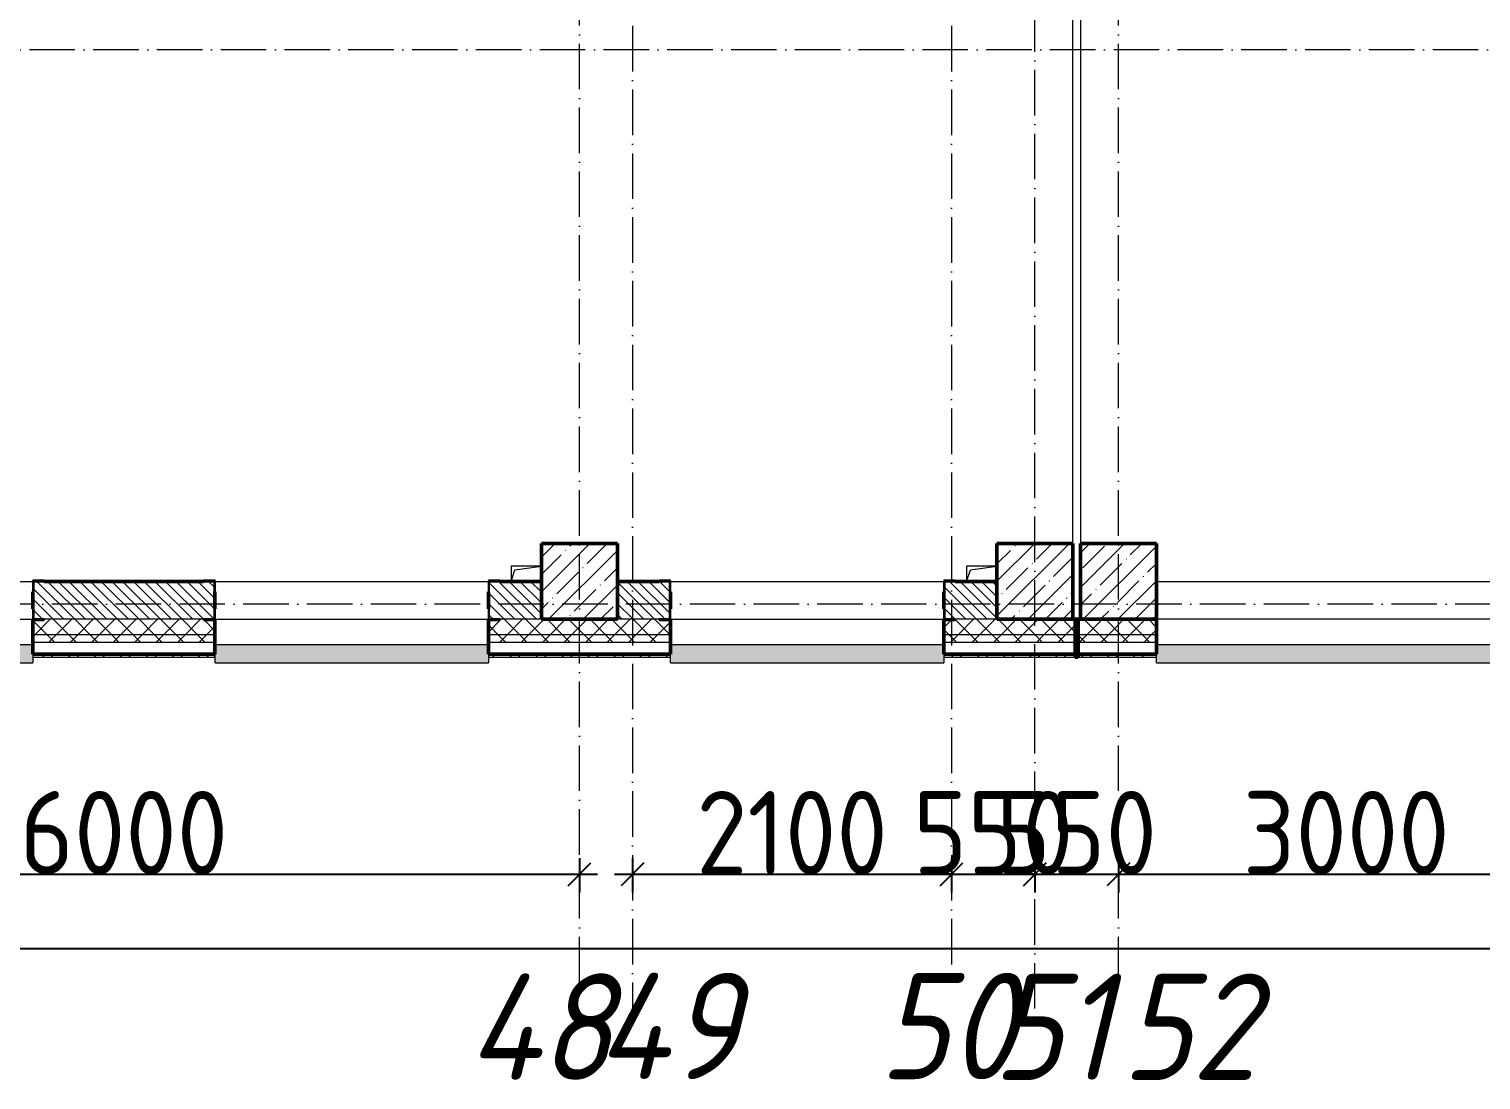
# Model space of a CAD drawing. Header units: millimetres. Extents: x -12989 to 629078, y -109036 to 555275.
# Drawn here: x 581543 to 591105, y 85832 to 92753 of the extents above; entities that cross this region are included whole.
import ezdxf

# ---------------------------------------------------------------- set-up
doc = ezdxf.new("R2010")
doc.units = ezdxf.units.MM
doc.linetypes.add('50_200_ШТРИХ_1Т_ш5_п1_п1_', pattern=[700, 500, -100, 0, -100])
for name, color, linetype, lineweight in [('A-____-____-DIMS', 7, 'Continuous', 9), ('A-FLOR-____-OTLN', 7, 'Continuous', 9), ('A-GENM-____-MCUT', 7, 'Continuous', 25), ('A-GENM-____-OTLN', 7, 'Continuous', 9), ('A-GENM-____-OTLN-1', 7, 'Continuous', 25), ('A-GLAZ-____-OTLN', 7, 'Continuous', 9), ('A-WALL-____-MCUT-2', 7, 'Continuous', 50), ('A-WALL-____-MCUT-3', 7, 'Continuous', 9), ('A-WALL-____-OTLN', 7, 'Continuous', 9), ('A-WALL-____-PATT-1', 7, 'Continuous', 9), ('A-WALL-FNSH-MCUT-1', 7, 'Continuous', 9), ('S-COLS-____-MCUT', 7, 'Continuous', 50), ('S-COLS-____-OTLN', 7, 'Continuous', 9), ('S-GRID-____-IDEN', 7, 'Continuous', 9), ('S-GRID-____-OTLN-1', 7, '50_200_ШТРИХ_1Т_ш5_п1_п1_', 9)]:
    doc.layers.add(name, color=color, linetype=linetype, lineweight=lineweight)
doc.layers.add('A-GLAZ-____-OTLN-1', color=7, linetype='Continuous', lineweight=9, true_color=0xc0c0c0)
doc.styles.add('ISOCPEUR_I', font='isocpeui.ttf', dxfattribs={"width": 0.9, "height": 2.5})
doc.styles.add('ISOCPEUR_I_9', font='isocpeui.ttf', dxfattribs={"width": 0.9, "height": 250})
doc.styles.add('СПДС', font='isocpeur.ttf', dxfattribs={"width": 0.9})
doc.dimstyles.new('ISO-2_5_0_9К_БОЛЬШОЙ_ОСИ', dxfattribs={"dimscale": 304.8, "dimtxt": 248.995294, "dimasz": 0.492126, "dimexe": 0.393701, "dimexo": 0, "dimgap": 0, "dimtad": 1, "dimdec": 0, "dimzin": 0, "dimdsep": 46, "dimtxsty": 'ISOCPEUR_I_9', "dimblk1": 'OBLIQUE', "dimblk2": 'OBLIQUE', "dimsah": 1, "dimcen": 0.09, "dimdle": 0.393701, "dimazin": 0, "dimtfac": 1, "dimtdec": 4, "dimtix": 1, "dimtmove": 0, "dimatfit": 3, "dimfxl": 1, "dimtvp": 1, "dimtolj": 1, "dimtzin": 0, "dimarcsym": 2})
pattern_1 = [(45, (516567.8, 90784.41), (-70.71068, 70.71068), []), (135, (516567.8, 90784.41), (-70.71068, -70.71068), [])]
pattern_2 = [(135, (516567.8, 90784.41), (-35.35534, -35.35534), [])]
pattern_3 = [(45, (516567.8, 90784.41), (-85.53659, 85.53659), []), (45, (516624.82, 90784.41), (-85.53659, 85.53659), [])]

# ---------------------------------------------------------------- blocks, each defined once
blk = doc.blocks.new('BSC_Колонна _Прямоугольная - 500х500-V53-АР1_План отверстий 2 этажа в осях 1-64_А-ГГ')
at = {"layer": 'S-COLS-____-OTLN'}
h = blk.add_hatch(dxfattribs=at)
h.set_pattern_fill('FP_82', color=256, style=0, pattern_type=2)
h.set_pattern_definition([(45, (-71600, 1668.96), (-114.04925, 114.04925), []), (45, (-71485.95, 1668.96), (-114.04925, 114.04925), [201.613, -40.323, 3.353, -36.97])])
h.paths.add_polyline_path([(-250, -250), (250, -250), (250, 250), (-250, 250)], flags=0)
at = {"layer": 'S-COLS-____-MCUT'}
for p, q in [((250, 250), (-250, 250)), ((-250, 250), (-250, -250)), ((250, -250), (250, 250)), ((-250, -250), (250, -250))]:
    blk.add_line(p, q, dxfattribs=at)
blk = doc.blocks.new('BSC_Колонна _Прямоугольная - 500х500-V55-АР1_План отверстий 2 этажа в осях 1-64_А-ГГ')
at = {"layer": 'S-COLS-____-OTLN'}
h = blk.add_hatch(dxfattribs=at)
h.set_pattern_fill('FP_84', color=256, style=0, pattern_type=2)
h.set_pattern_definition([(45, (-68600, 1668.96), (-114.04925, 114.04925), []), (45, (-68485.95, 1668.96), (-114.04925, 114.04925), [201.613, -40.323, 3.353, -36.97])])
h.paths.add_polyline_path([(-250, -250), (250, -250), (250, 250), (-250, 250)], flags=0)
at = {"layer": 'S-COLS-____-MCUT'}
for p, q in [((250, 250), (-250, 250)), ((-250, 250), (-250, -250)), ((250, -250), (250, 250)), ((-250, -250), (250, -250))]:
    blk.add_line(p, q, dxfattribs=at)
blk = doc.blocks.new('BSC_Колонна _Прямоугольная - 500х500-V112-АР1_План отверстий 2 этажа в осях 1-64_А-ГГ')
at = {"layer": 'S-COLS-____-OTLN'}
h = blk.add_hatch(dxfattribs=at)
h.set_pattern_fill('FP_141', color=256, style=0, pattern_type=2)
h.set_pattern_definition([(45, (-72150, 1668.96), (-114.04925, 114.04925), []), (45, (-72035.95, 1668.96), (-114.04925, 114.04925), [201.613, -40.323, 3.353, -36.97])])
h.paths.add_polyline_path([(-250, -250), (250, -250), (250, 250), (-250, 250)], flags=0)
at = {"layer": 'S-COLS-____-MCUT'}
for p, q in [((250, 250), (-250, 250)), ((-250, 250), (-250, -250)), ((250, -250), (250, 250)), ((-250, -250), (250, -250))]:
    blk.add_line(p, q, dxfattribs=at)
blk = doc.blocks.new('Фахверк_СКБ_Уголок - 250_2700-27497298-АР1_План отверстий 2 этажа в осях 1-64_А-ГГ')
at = {"layer": 'A-GENM-____-MCUT'}
for p, q in [((200, 181), (125, 181)), ((125, 181), (125, 106)), ((125, 106), (131, 106)), ((131, 106), (131, 175)), ((131, 175), (200, 175)), ((200, 175), (200, 181)), ((131, -6), (125, -6)), ((125, -6), (125, -81)), ((125, -81), (200, -81)), ((131, -75), (131, -6)), ((200, -75), (131, -75)), ((200, -81), (200, -75))]:
    blk.add_line(p, q, dxfattribs=at)
blk = doc.blocks.new('AR_Отверстие прямоугольное _в плите_ - AR_Отверстие прямоугольное _в плите_-V161-АР1_План отверстий 2 этажа в осях 1-64_А-ГГ')
at = {"layer": 'A-GENM-____-OTLN'}
for p, q in [((100, 50), (-100, 50)), ((-100, 50), (-100, -50)), ((-100, -50), (-75, 25)), ((-75, 25), (100, 50))]:
    blk.add_line(p, q, dxfattribs=at)
blk = doc.blocks.new('Отлив_СКБ - Отлив витража_120_НВФ-31885687-АР1_План отверстий 2 этажа в осях 1-64_А-ГГ')
at = {"layer": 'A-GLAZ-____-OTLN-1'}
for points in [[(0, -2), (1800, -2), (1800, 0), (0, 0)], [(1484.9, -120), (1800, -120), (1800, -2), (0, -2), (0, -120)]]:
    blk.add_hatch(color=256, dxfattribs=at).paths.add_polyline_path(points, flags=0)
at = {"layer": 'A-GLAZ-____-OTLN'}
for p, q in [((0, 0), (1800, 0)), ((1800, -2), (0, -2)), ((0, -120), (0, -83)), ((1800, -63), (1800, -120)), ((0, -120), (1800, -120))]:
    blk.add_line(p, q, dxfattribs=at)
blk = doc.blocks.new('Отлив_СКБ - Отлив витража_120_НВФ-31885342-АР1_План отверстий 2 этажа в осях 1-64_А-ГГ')
at = {"layer": 'A-GLAZ-____-OTLN-1'}
for points in [[(0, 0), (0, -2), (7800, -2), (7800, 0), (2808.9, 0)], [(0, -2), (0, -120), (7800, -120), (7800, -2), (2808.9, -2)]]:
    blk.add_hatch(color=256, dxfattribs=at).paths.add_polyline_path(points, flags=0)
at = {"layer": 'A-GLAZ-____-OTLN'}
for p, q in [((0, 0), (7800, 0)), ((7800, -2), (0, -2)), ((0, -120), (0, -83)), ((7800, -83), (7800, -120)), ((0, -120), (7800, -120))]:
    blk.add_line(p, q, dxfattribs=at)
blk = doc.blocks.new('Отлив_СКБ - Отлив витража_120_НВФ-V195-АР1_План отверстий 2 этажа в осях 1-64_А-ГГ')
at = {"layer": 'A-GLAZ-____-OTLN-1'}
for points in [[(0, -2), (1800, -2), (1800, 0), (0, 0)], [(0, -120), (1800, -120), (1800, -2), (0, -2)]]:
    blk.add_hatch(color=256, dxfattribs=at).paths.add_polyline_path(points, flags=0)
at = {"layer": 'A-GLAZ-____-OTLN'}
for p, q in [((0, 0), (1800, 0)), ((0, 0), (0, -2)), ((1800, -2), (0, -2)), ((0, -120), (0, -2)), ((1800, -83), (1800, -120)), ((0, -120), (1800, -120))]:
    blk.add_line(p, q, dxfattribs=at)
blk = doc.blocks.new('Отлив_СКБ - Отлив витража_120_НВФ-V194-АР1_План отверстий 2 этажа в осях 1-64_А-ГГ')
at = {"layer": 'A-GLAZ-____-OTLN-1'}
for points in [[(1800, -2), (1800, 0), (0, 0), (0, -2), (1544.5, -2)], [(1544.5, -120), (1800, -120), (1800, -2), (0, -2), (0, -120)]]:
    blk.add_hatch(color=256, dxfattribs=at).paths.add_polyline_path(points, flags=0)
at = {"layer": 'A-GLAZ-____-OTLN'}
for p, q in [((0, 0), (1800, 0)), ((1800, -2), (0, -2)), ((0, -120), (0, -83)), ((1800, -83), (1800, -120)), ((0, -120), (1800, -120))]:
    blk.add_line(p, q, dxfattribs=at)
blk = doc.blocks.new('Стены 8 - Стены 4-31196234-АР1_План отверстий 2 этажа в осях 1-64_А-ГГ')
at = {"layer": 'A-WALL-____-MCUT-2'}
for p, q in [((-1798.5, 41030.2), (-1798.5, 41010.2)), ((-1548.5, 41030.2), (-1798.5, 41030.2)), ((-1548.5, 41010.2), (-1548.5, 41030.2)), ((-1798.5, 41010.2), (-1548.5, 41010.2))]:
    blk.add_line(p, q, dxfattribs=at)
blk = doc.blocks.new('_Oblique')
at = {"color": 0, "linetype": 'ByBlock', "lineweight": -2}
blk.add_line((-0.5, -0.5), (0.5, 0.5), dxfattribs=at)
blk = doc.blocks.new('*D2924')
at = {"layer": 'A-____-____-DIMS', "color": 0, "lineweight": -2, "transparency": 16777216}
for p, q in [((346370.7, -90355.9), (346370.7, -90582)), ((352370.7, -90355.9), (352370.7, -90582)), ((346250.7, -90462), (352490.7, -90462))]:
    blk.add_line(p, q, dxfattribs=at)
at = {"layer": 'Defpoints', "color": 0, "transparency": 16777216}
for p in [(346370.7, -90355.9), (352370.7, -90355.9), (352370.7, -90462)]:
    blk.add_point(p, dxfattribs=at)
at = {"layer": 'A-____-____-DIMS', "color": 0, "lineweight": -2, "transparency": 16777216, "xscale": 150, "yscale": 150, "zscale": 150, "rotation": 180}
blk.add_blockref('_Oblique', (346370.7, -90462), dxfattribs=at)
at = {"layer": 'A-____-____-DIMS', "color": 0, "lineweight": -2, "transparency": 16777216, "xscale": 150, "yscale": 150, "zscale": 150}
blk.add_blockref('_Oblique', (352370.7, -90462), dxfattribs=at)
at = {"layer": 'A-____-____-DIMS', "color": 0, "transparency": 16777216, "insert": (349370.7, -90187.7), "char_height": 548.64, "attachment_point": 5, "style": 'СПДС'}
blk.add_mtext('\\A1;6000', dxfattribs=at)
blk = doc.blocks.new('*D2925')
at = {"layer": 'A-____-____-DIMS', "color": 0, "lineweight": -2, "transparency": 16777216}
for p, q in [((352720.7, -90355.9), (352720.7, -90582)), ((354820.7, -90355.9), (354820.7, -90582)), ((352600.7, -90462), (354940.7, -90462))]:
    blk.add_line(p, q, dxfattribs=at)
at = {"layer": 'Defpoints', "color": 0, "transparency": 16777216}
for p in [(352720.7, -90355.9), (354820.7, -90355.9), (354820.7, -90462)]:
    blk.add_point(p, dxfattribs=at)
at = {"layer": 'A-____-____-DIMS', "color": 0, "lineweight": -2, "transparency": 16777216, "xscale": 150, "yscale": 150, "zscale": 150, "rotation": 180}
blk.add_blockref('_Oblique', (352720.7, -90462), dxfattribs=at)
at = {"layer": 'A-____-____-DIMS', "color": 0, "lineweight": -2, "transparency": 16777216, "xscale": 150, "yscale": 150, "zscale": 150}
blk.add_blockref('_Oblique', (354820.7, -90462), dxfattribs=at)
at = {"layer": 'A-____-____-DIMS', "color": 0, "transparency": 16777216, "insert": (353770.7, -90187.7), "char_height": 548.64, "attachment_point": 5, "style": 'СПДС'}
blk.add_mtext('\\A1;2100', dxfattribs=at)
blk = doc.blocks.new('*D2926')
at = {"layer": 'A-____-____-DIMS', "color": 0, "lineweight": -2, "transparency": 16777216}
for p, q in [((354820.7, -90355.9), (354820.7, -90582)), ((355370.7, -90355.9), (355370.7, -90582)), ((354820.7, -90462), (354670.7, -90462)), ((354820.7, -90462), (355370.7, -90462)), ((355370.7, -90462), (355520.7, -90462))]:
    blk.add_line(p, q, dxfattribs=at)
at = {"layer": 'Defpoints', "color": 0, "transparency": 16777216}
for p in [(354820.7, -90355.9), (355370.7, -90355.9), (355370.7, -90462)]:
    blk.add_point(p, dxfattribs=at)
at = {"layer": 'A-____-____-DIMS', "color": 0, "lineweight": -2, "transparency": 16777216, "xscale": 150, "yscale": 150, "zscale": 150}
blk.add_blockref('_Oblique', (354820.7, -90462), dxfattribs=at)
at = {"layer": 'A-____-____-DIMS', "color": 0, "lineweight": -2, "transparency": 16777216, "xscale": 150, "yscale": 150, "zscale": 150, "rotation": 180}
blk.add_blockref('_Oblique', (355370.7, -90462), dxfattribs=at)
at = {"layer": 'A-____-____-DIMS', "color": 0, "transparency": 16777216, "insert": (355095.7, -90187.7), "char_height": 548.64, "attachment_point": 5, "style": 'СПДС'}
blk.add_mtext('\\A1;550', dxfattribs=at)
blk = doc.blocks.new('*D2927')
at = {"layer": 'A-____-____-DIMS', "color": 0, "lineweight": -2, "transparency": 16777216}
for p, q in [((355370.7, -90355.9), (355370.7, -90582)), ((355920.7, -90355.9), (355920.7, -90582)), ((355370.7, -90462), (355220.7, -90462)), ((355370.7, -90462), (355920.7, -90462)), ((355920.7, -90462), (356070.7, -90462))]:
    blk.add_line(p, q, dxfattribs=at)
at = {"layer": 'Defpoints', "color": 0, "transparency": 16777216}
for p in [(355370.7, -90355.9), (355920.7, -90355.9), (355920.7, -90462)]:
    blk.add_point(p, dxfattribs=at)
at = {"layer": 'A-____-____-DIMS', "color": 0, "lineweight": -2, "transparency": 16777216, "xscale": 150, "yscale": 150, "zscale": 150}
blk.add_blockref('_Oblique', (355370.7, -90462), dxfattribs=at)
at = {"layer": 'A-____-____-DIMS', "color": 0, "lineweight": -2, "transparency": 16777216, "xscale": 150, "yscale": 150, "zscale": 150, "rotation": 180}
blk.add_blockref('_Oblique', (355920.7, -90462), dxfattribs=at)
at = {"layer": 'A-____-____-DIMS', "color": 0, "transparency": 16777216, "insert": (355645.7, -90187.7), "char_height": 548.64, "attachment_point": 5, "style": 'СПДС'}
blk.add_mtext('\\A1;550', dxfattribs=at)
blk = doc.blocks.new('*D2928')
at = {"layer": 'A-____-____-DIMS', "color": 0, "lineweight": -2, "transparency": 16777216}
for p, q in [((355920.7, -90355.9), (355920.7, -90582)), ((358920.7, -90355.9), (358920.7, -90582)), ((355800.7, -90462), (359040.7, -90462))]:
    blk.add_line(p, q, dxfattribs=at)
at = {"layer": 'Defpoints', "color": 0, "transparency": 16777216}
for p in [(355920.7, -90355.9), (358920.7, -90355.9), (358920.7, -90462)]:
    blk.add_point(p, dxfattribs=at)
at = {"layer": 'A-____-____-DIMS', "color": 0, "lineweight": -2, "transparency": 16777216, "xscale": 150, "yscale": 150, "zscale": 150, "rotation": 180}
blk.add_blockref('_Oblique', (355920.7, -90462), dxfattribs=at)
at = {"layer": 'A-____-____-DIMS', "color": 0, "lineweight": -2, "transparency": 16777216, "xscale": 150, "yscale": 150, "zscale": 150}
blk.add_blockref('_Oblique', (358920.7, -90462), dxfattribs=at)
at = {"layer": 'A-____-____-DIMS', "color": 0, "transparency": 16777216, "insert": (357420.7, -90187.7), "char_height": 548.64, "attachment_point": 5, "style": 'СПДС'}
blk.add_mtext('\\A1;3000', dxfattribs=at)
blk = doc.blocks.new('*D2935')
at = {"layer": 'A-____-____-DIMS', "color": 0, "lineweight": -2, "transparency": 16777216}
for p, q in [((281420.7, -90844.1), (281420.7, -91070.2)), ((384920.7, -90844.1), (384920.7, -91070.2)), ((281300.7, -90950.2), (385040.7, -90950.2))]:
    blk.add_line(p, q, dxfattribs=at)
at = {"layer": 'Defpoints', "color": 0, "transparency": 16777216}
for p in [(281420.7, -90844.1), (384920.7, -90844.1), (384920.7, -90950.2)]:
    blk.add_point(p, dxfattribs=at)
at = {"layer": 'A-____-____-DIMS', "color": 0, "lineweight": -2, "transparency": 16777216, "xscale": 150, "yscale": 150, "zscale": 150, "rotation": 180}
blk.add_blockref('_Oblique', (281420.7, -90950.2), dxfattribs=at)
at = {"layer": 'A-____-____-DIMS', "color": 0, "lineweight": -2, "transparency": 16777216, "xscale": 150, "yscale": 150, "zscale": 150}
blk.add_blockref('_Oblique', (384920.7, -90950.2), dxfattribs=at)
at = {"layer": 'A-____-____-DIMS', "color": 0, "transparency": 16777216, "insert": (333170.7, -90675.9), "char_height": 548.64, "attachment_point": 5, "style": 'СПДС'}
blk.add_mtext('\\A1;103500', dxfattribs=at)
blk = doc.blocks.new('3эт')
at = {"layer": 'S-GRID-____-OTLN-1', "color": 251, "ltscale": 0.6, "true_color": 0x636466}
for p, q in [((352720.7, -36982.5), (352720.7, -91346.1)), ((354820.7, -36982.5), (354820.7, -91173.5)), ((352370.7, -91173.5), (352370.7, -76712.9)), ((355370.7, -91346.1), (355370.7, -76712.9)), ((355920.7, -91173.5), (355920.7, -76712.9)), ((387697.2, -85032.4), (279101.9, -85032.4)), ((387845.1, -88682.4), (279101.9, -88682.4))]:
    blk.add_line(p, q, dxfattribs=at)
at = {"layer": 'S-GRID-____-IDEN', "char_height": 700, "attachment_point": 1, "style": 'ISOCPEUR_I'}
for s, insert, width in [('48', (351631.8, -91116.3), 425.696), ('49', (352480.1, -91111.1), 425.696), ('50', (354344, -91111.1), 404.05), ('51', (355092.4, -91116.3), 346.329), ('52', (355942.2, -91116.3), 404.05)]:
    blk.add_mtext(s, dxfattribs=dict(at, insert=insert, width=width))
at = {"layer": 'A-____-____-DIMS'}
for base, p1, p2, override, picture, middle in [((352370.7, -90462), (346370.7, -90355.9), (352370.7, -90355.9), {"dimtxt": 1.8, "dimpost": '<>', "dimtxsty": 'СПДС', "dimfxl": 6000}, '*D2924', (349370.7, -90187.7)), ((354820.7, -90462), (352720.7, -90355.9), (354820.7, -90355.9), {"dimtxt": 1.8, "dimpost": '<>', "dimtxsty": 'СПДС', "dimfxl": 2100}, '*D2925', (353770.7, -90187.7)), ((355370.7, -90462), (354820.7, -90355.9), (355370.7, -90355.9), {"dimtxt": 1.8, "dimpost": '<>', "dimtxsty": 'СПДС', "dimfxl": 550}, '*D2926', (355095.7, -90187.7)), ((355920.7, -90462), (355370.7, -90355.9), (355920.7, -90355.9), {"dimtxt": 1.8, "dimpost": '<>', "dimtxsty": 'СПДС', "dimfxl": 550}, '*D2927', (355645.7, -90187.7)), ((358920.7, -90462), (355920.7, -90355.9), (358920.7, -90355.9), {"dimtxt": 1.8, "dimpost": '<>', "dimtxsty": 'СПДС', "dimfxl": 3000}, '*D2928', (357420.7, -90187.7)), ((384920.7, -90950.2), (281420.7, -90844.1), (384920.7, -90844.1), {"dimtxt": 1.8, "dimpost": '<>', "dimtxsty": 'СПДС', "dimfxl": 103500}, '*D2935', (333170.7, -90675.9))]:
    dim = blk.add_linear_dim(base=base, p1=p1, p2=p2, dimstyle='ISO-2_5_0_9К_БОЛЬШОЙ_ОСИ', override=override, dxfattribs=at)
    dim.commit()
    dim.dimension.update_dxf_attribs({"geometry": picture, "text_midpoint": middle})

msp = doc.modelspace()

# ---------------------------------------------------------------- hatches: boundary and pattern name
at = {"layer": 'A-WALL-____-PATT-1'}
h = msp.add_hatch(dxfattribs=at)
h.set_pattern_fill('FP_6', color=256, style=0, pattern_type=2)
h.set_pattern_definition(pattern_2)
h.paths.add_polyline_path([(584601.4831, 88865.4504), (584917.7976, 88865.4504), (584917.7976, 89115.4504), (584573.7976, 89115.4504), (584573.7976, 89046.4504), (584567.7976, 89046.4504), (584567.7976, 88934.4504), (584573.7976, 88934.4504), (584573.7976, 88865.4504)], flags=0)
h.paths.add_polyline_path([(582761.7976, 88865.4504), (582761.7976, 88934.4504), (582767.4945, 88934.4504), (582767.4945, 89046.4504), (582761.7976, 89046.4504), (582761.7976, 89115.4504), (581573.7976, 89115.4504), (581573.7976, 89046.4504), (581567.7976, 89046.4504), (581567.7976, 88934.4504), (581573.7976, 88934.4504), (581573.7976, 88865.4504), (582692.7976, 88865.4504)], flags=0)
h.paths.add_polyline_path([(579692.7976, 88865.4504), (579761.7976, 88865.4504), (579761.7976, 88934.4504), (579767.7976, 88934.4504), (579767.7976, 89046.4504), (579761.7976, 89046.4504), (579761.7976, 89115.4504), (579417.7976, 89115.4504), (579417.7976, 88865.4504)], flags=0)
h = msp.add_hatch(dxfattribs=at)
h.set_pattern_fill('FP_6', color=256, style=0, pattern_type=2)
h.set_pattern_definition(pattern_2)
h.paths.add_polyline_path([(587573.7976, 88865.4504), (587917.7976, 88865.4504), (587917.7976, 89115.4504), (587573.7976, 89115.4504), (587573.7976, 89046.4504), (587567.7976, 89046.4504), (587567.7976, 88934.4504), (587573.7976, 88934.4504), (587573.7976, 88869.7361)], flags=0)
h.paths.add_polyline_path([(585417.7976, 88865.4504), (585761.7976, 88865.4504), (585761.7976, 88934.4504), (585767.7976, 88934.4504), (585767.7976, 89046.4504), (585761.7976, 89046.4504), (585761.7976, 89115.4504), (585417.7976, 89115.4504)], flags=0)
h = msp.add_hatch(dxfattribs=at)
h.set_pattern_fill('FP_1', color=256, style=0, pattern_type=2)
h.set_pattern_definition(pattern_1)
h.paths.add_polyline_path([(617817.7976, 88765.4504), (617817.7976, 88865.4504), (608792.7976, 88865.4504), (608792.7976, 88859.4504), (608717.7976, 88859.4504), (608717.7976, 88765.4504), (617317.7976, 88765.4504)], flags=0)
h.paths.add_polyline_path([(606917.7976, 88765.4504), (606917.7976, 88859.4504), (606842.7976, 88859.4504), (606842.7976, 88865.4504), (598967.7976, 88865.4504), (598967.7976, 88765.4504), (606694.7867, 88765.4504)], flags=0)
h.paths.add_polyline_path([(597467.7976, 88765.4504), (597967.7976, 88765.4504), (597967.7976, 88865.4504), (596842.7976, 88865.4504), (596842.7976, 88859.4504), (596767.7976, 88859.4504), (596767.7976, 88765.4504), (596842.7976, 88765.4504)], flags=0)
h.paths.add_polyline_path([(587567.7976, 88765.4504), (588967.7976, 88765.4504), (588967.7976, 88865.4504), (587642.7976, 88865.4504), (587642.7976, 88859.4504), (587567.7976, 88859.4504)], flags=0)
h.paths.add_polyline_path([(585417.7976, 88765.4504), (585767.7976, 88765.4504), (585767.7976, 88859.4504), (585692.7976, 88859.4504), (585692.7976, 88865.4504), (584642.7976, 88865.4504), (584642.7976, 88859.4504), (584567.7976, 88859.4504), (584567.7976, 88765.4504), (584917.7976, 88765.4504)], flags=0)
h.paths.add_polyline_path([(582767.4945, 88765.4504), (582767.4945, 88859.4504), (582692.7976, 88859.4504), (582692.7976, 88865.4504), (581642.7976, 88865.4504), (581642.7976, 88859.4504), (581567.7976, 88859.4504), (581567.7976, 88765.4504), (581950.2867, 88765.4504)], flags=0)
h.paths.add_polyline_path([(579767.7976, 88765.4504), (579767.7976, 88859.4504), (579692.7976, 88859.4504), (579692.7976, 88865.4504), (578642.7976, 88865.4504), (578642.7976, 88859.4504), (578567.7976, 88859.4504), (578567.7976, 88765.4504), (579299.0902, 88765.4504)], flags=0)
h.paths.add_polyline_path([(575917.7976, 88765.4504), (576767.7976, 88765.4504), (576767.7976, 88859.4504), (576692.7976, 88859.4504), (576692.7976, 88865.4504), (575642.7976, 88865.4504), (575642.7976, 88859.4504), (575567.7976, 88859.4504), (575567.7872, 88765.4504), (575764.1617, 88765.4504)], flags=0)
h.paths.add_polyline_path([(570461.7688, 88765.4504), (570767.7872, 88765.4504), (570767.7872, 88859.4504), (570692.7976, 88859.4504), (570692.7976, 88865.4504), (569642.7976, 88865.4504), (569642.7976, 88859.4504), (569567.7976, 88859.4504), (569567.7924, 88765.4504), (570417.7976, 88765.4504)], flags=0)
h.paths.add_polyline_path([(566567.7976, 88765.4504), (567767.7924, 88765.4504), (567767.7924, 88859.4504), (567692.7976, 88859.4504), (567692.7976, 88865.4504), (566642.7976, 88865.4504), (566642.7976, 88859.4504), (566567.7976, 88859.4504)], flags=0)
h.paths.add_polyline_path([(564275.6438, 88765.4504), (564767.7976, 88765.4504), (564767.7976, 88859.4504), (564692.7976, 88859.4504), (564692.7976, 88865.4504), (563642.7976, 88865.4504), (563642.7976, 88859.4504), (563567.7976, 88859.4504), (563567.7976, 88765.4504), (563642.7976, 88765.4504)], flags=0)
h.paths.add_polyline_path([(561624.4474, 88765.4504), (561767.7976, 88765.4504), (561767.7976, 88859.4504), (561692.7976, 88859.4504), (561692.7976, 88865.4504), (560642.7976, 88865.4504), (560642.7976, 88859.4504), (560567.7976, 88859.4504), (560567.7976, 88765.4504), (561417.7976, 88765.4504)], flags=0)
h.paths.add_polyline_path([(558767.7976, 88765.4504), (558767.7976, 88859.4504), (558692.7976, 88859.4504), (558692.7976, 88865.4504), (557642.7976, 88865.4504), (557642.7976, 88859.4504), (557567.7976, 88859.4504), (557567.7976, 88765.4504), (558692.7976, 88765.4504)], flags=0)
h.paths.add_polyline_path([(555767.7976, 88765.4504), (555767.7976, 88859.4504), (555692.7976, 88860.0933), (555692.7976, 88865.4504), (554367.7976, 88865.4504), (554367.7976, 88765.4504), (555761.7976, 88765.4504)], flags=0)
h.paths.add_polyline_path([(551367.7976, 88765.4504), (552567.7976, 88765.4504), (552567.7976, 88859.4504), (552492.7976, 88859.4504), (552492.7976, 88865.4504), (551367.7976, 88865.4504)], flags=0)
h.paths.add_polyline_path([(549561.7976, 88765.4504), (549567.7976, 88765.4504), (549567.7976, 88859.4504), (549492.7976, 88859.4504), (549492.7976, 88865.4504), (548442.7976, 88865.4504), (548442.7976, 88859.4504), (548367.7976, 88859.4504), (548368.4652, 88765.4504), (549492.7976, 88765.4504)], flags=0)
h.paths.add_polyline_path([(546492.7976, 88765.4504), (546567.7976, 88765.4504), (546567.7976, 88859.4504), (546492.7976, 88859.4504), (546492.7976, 88865.4504), (545367.7976, 88865.4504), (545367.7976, 88765.4504), (545867.7976, 88765.4504)], flags=0)
h.paths.add_polyline_path([(542867.7976, 88765.4504), (543567.7976, 88765.4504), (543567.7976, 88859.4504), (543492.7976, 88859.4504), (543492.7976, 88865.4504), (542367.7976, 88865.4504), (542367.7976, 88765.4504)], flags=0)
h.paths.add_polyline_path([(540567.7976, 88765.4504), (540567.7976, 88859.4504), (540492.7976, 88859.4504), (540492.7976, 88865.4504), (539442.7976, 88865.4504), (539442.7976, 88859.4504), (539367.7976, 88859.4504), (539367.7976, 88765.4504), (539531.1438, 88765.4504)], flags=0)
h.paths.add_polyline_path([(537492.7976, 88765.4504), (537567.7976, 88765.4504), (537567.7976, 88859.4504), (537492.7976, 88859.4504), (537492.7976, 88865.4504), (536367.7976, 88865.4504), (536367.7976, 88765.4504), (536879.9473, 88765.4504)], flags=0)
h.paths.add_polyline_path([(533367.7976, 88765.4504), (534567.7976, 88765.4504), (534567.7976, 88859.4504), (534492.7976, 88859.4504), (534492.7976, 88865.4504), (533367.7976, 88865.4504)], flags=0)
h.paths.add_polyline_path([(531567.7976, 88765.4504), (531567.7976, 88859.4504), (531492.7976, 88859.4504), (531492.7976, 88865.4504), (530442.7976, 88865.4504), (530442.7976, 88859.4504), (530367.7976, 88859.4504), (530367.7976, 88765.4504), (531467.7976, 88765.4504)], flags=0)
h.paths.add_polyline_path([(529367.7976, 88765.4504), (529367.7976, 88859.4504), (529292.7976, 88859.4504), (529292.7976, 88865.4504), (524042.7976, 88865.4504), (524042.7976, 88859.4504), (523967.7976, 88859.4504), (523967.7976, 88765.4504), (528926.358, 88765.4504)], flags=0)
h.paths.add_polyline_path([(521867.7976, 88765.4504), (522967.7976, 88765.4504), (522967.7976, 88859.4504), (522892.7976, 88859.4504), (522892.7976, 88865.4504), (514117.7976, 88865.4504), (514117.7976, 88765.4504), (521856.5009, 88765.4504)], flags=0)
h = msp.add_hatch(dxfattribs=at)
h.set_pattern_fill('FP_1', color=256, style=0, pattern_type=2)
h.set_pattern_definition(pattern_1)
h.paths.add_polyline_path([(617817.7976, 88715.4504), (617917.7976, 88715.4504), (617917.7976, 88765.4504), (608717.7976, 88765.4504), (608717.7976, 88715.4504), (617299.5724, 88715.4504)], flags=0)
h.paths.add_polyline_path([(605811.0546, 88715.4504), (606917.7976, 88715.4504), (606917.7976, 88765.4504), (598967.7976, 88765.4504), (598967.7976, 88715.4504), (604927.3224, 88715.4504)], flags=0)
h.paths.add_polyline_path([(596767.7976, 88715.4504), (597967.7976, 88715.4504), (597967.7976, 88765.4504), (596767.7976, 88765.4504)], flags=0)
h.paths.add_polyline_path([(588967.7976, 88715.4504), (588967.7976, 88765.4504), (587567.7976, 88765.4504), (587567.7976, 88715.4504), (588136.4117, 88715.4504)], flags=0)
h.paths.add_polyline_path([(585767.7976, 88715.4504), (585767.7976, 88765.4504), (584567.7976, 88765.4504), (584567.7976, 88715.4504), (585485.2152, 88715.4504)], flags=0)
h.paths.add_polyline_path([(581950.2867, 88715.4504), (582767.4945, 88715.4504), (582767.4945, 88765.4504), (581567.7976, 88765.4504), (581567.7976, 88715.4504)], flags=0)
h.paths.add_polyline_path([(579767.7976, 88715.4504), (579767.7976, 88765.4504), (578567.7976, 88765.4504), (578567.7976, 88715.4504), (579299.0902, 88715.4504)], flags=0)
h.paths.add_polyline_path([(576647.8938, 88715.4504), (576767.7976, 88715.4504), (576767.7976, 88765.4504), (575567.7872, 88765.4504), (575567.7872, 88715.4504), (575764.1617, 88715.4504)], flags=0)
h.paths.add_polyline_path([(570767.7872, 88715.4504), (570767.7872, 88765.4504), (569567.7924, 88765.4504), (569567.7924, 88715.4504), (570461.7688, 88715.4504)], flags=0)
h.paths.add_polyline_path([(567767.7924, 88715.4504), (567767.7924, 88765.4504), (566567.7976, 88765.4504), (566567.7976, 88715.4504), (566926.8402, 88715.4504)], flags=0)
h.paths.add_polyline_path([(563567.7976, 88715.4504), (564767.7976, 88715.4504), (564767.7976, 88765.4504), (563567.7976, 88765.4504)], flags=0)
h.paths.add_polyline_path([(561624.4474, 88715.4504), (561767.7976, 88715.4504), (561767.7976, 88765.4504), (560567.7976, 88765.4504), (560567.7976, 88715.4504), (560740.7152, 88715.4504)], flags=0)
h.paths.add_polyline_path([(558767.7976, 88715.4504), (558767.7976, 88765.4504), (557567.7976, 88765.4504), (557567.7976, 88715.4504), (558089.5188, 88715.4504)], flags=0)
h.paths.add_polyline_path([(555438.3224, 88715.4504), (555767.7976, 88715.4504), (555767.7976, 88765.4504), (554367.7976, 88765.4504), (554367.7976, 88715.4504), (554554.5902, 88715.4504)], flags=0)
h.paths.add_polyline_path([(552567.7976, 88715.4504), (552567.7976, 88765.4504), (551367.7976, 88765.4504), (551367.7976, 88715.4504), (551903.3938, 88715.4504)], flags=0)
h.paths.add_polyline_path([(549567.7976, 88715.4504), (549567.7976, 88765.4504), (548367.7976, 88765.4504), (548368.4652, 88715.4504)], flags=0)
h.paths.add_polyline_path([(546567.7976, 88715.4504), (546567.7976, 88765.4504), (545367.7976, 88765.4504), (545367.7976, 88715.4504)], flags=0)
h.paths.add_polyline_path([(542367.7976, 88715.4504), (543567.7976, 88715.4504), (543567.7976, 88765.4504), (542367.7976, 88765.4504)], flags=0)
h.paths.add_polyline_path([(540567.7976, 88715.4504), (540567.7976, 88765.4504), (539367.7976, 88765.4504), (539367.7976, 88715.4504), (539531.1438, 88715.4504)], flags=0)
h.paths.add_polyline_path([(537567.7976, 88715.4504), (537567.7976, 88765.4504), (536367.7976, 88765.4504), (536367.7976, 88715.4504), (536879.9473, 88715.4504)], flags=0)
h.paths.add_polyline_path([(534567.7976, 88715.4504), (534567.7976, 88765.4504), (533367.7976, 88765.4504), (533367.7976, 88715.4504), (534228.7509, 88715.4504)], flags=0)
h.paths.add_polyline_path([(531567.7976, 88715.4504), (531567.7976, 88765.4504), (530367.7976, 88765.4504), (530367.7976, 88715.4504), (530693.8223, 88715.4504)], flags=0)
h.paths.add_polyline_path([(529367.7976, 88715.4504), (529367.7976, 88765.4504), (523967.7976, 88765.4504), (523967.7976, 88715.4504), (528926.358, 88715.4504)], flags=0)
h.paths.add_polyline_path([(522967.7976, 88715.4504), (522967.7976, 88765.4504), (514017.7976, 88765.4504), (514017.7976, 88715.4504), (521856.5009, 88715.4504)], flags=0)
h = msp.add_hatch(dxfattribs=at)
h.set_pattern_fill('FP_3', color=256, style=0, pattern_type=2)
h.set_pattern_definition(pattern_3)
h.paths.add_polyline_path([(588136.4117, 88615.4504), (588432.7976, 88615.4504), (588432.7976, 88635.4504), (587568.7976, 88635.4504), (587568.7976, 88615.4504)], flags=0)
h.paths.add_polyline_path([(585485.2152, 88615.4504), (585767.7976, 88615.4504), (585767.7976, 88635.4504), (584567.7976, 88635.4504), (584567.7976, 88615.4504), (584601.4831, 88615.4504)], flags=0)
h.paths.add_polyline_path([(582767.4945, 88615.4504), (582767.4945, 88635.4504), (581567.7976, 88635.4504), (581567.7976, 88615.4504), (581950.2867, 88615.4504)], flags=0)
h.paths.add_polyline_path([(578568.7976, 88615.4504), (579767.7976, 88615.4504), (579767.7976, 88635.4504), (578568.7976, 88635.4504)], flags=0)
h.paths.add_polyline_path([(576647.8938, 88615.4504), (576767.7976, 88615.4504), (576767.7976, 88635.4504), (575567.7976, 88635.4504), (575567.7976, 88615.4504), (575764.1617, 88615.4504)], flags=0)
h.paths.add_polyline_path([(569578.0367, 88615.4504), (570767.7976, 88615.4504), (570767.7976, 88635.4504), (569567.7976, 88635.4504), (569567.7976, 88615.4504)], flags=0)
h.paths.add_polyline_path([(567767.7976, 88615.4504), (567767.7976, 88635.4504), (566567.7976, 88635.4504), (566567.7976, 88615.4504), (566926.8402, 88615.4504)], flags=0)
h.paths.add_polyline_path([(564275.6438, 88615.4504), (564767.7976, 88615.4504), (564767.7976, 88635.4504), (563567.7976, 88635.4504), (563567.7976, 88615.4504)], flags=0)
h.paths.add_polyline_path([(561624.4474, 88615.4504), (561767.7976, 88615.4504), (561767.7976, 88635.4504), (560567.7976, 88635.4504), (560567.7976, 88615.4504), (560740.7152, 88615.4504)], flags=0)
h.paths.add_polyline_path([(558089.5188, 88615.4504), (558767.7976, 88615.4504), (558767.7976, 88635.4504), (557567.7976, 88635.4504), (557567.7976, 88615.4504)], flags=0)
h.paths.add_polyline_path([(555438.3224, 88615.4504), (555767.7976, 88615.4504), (555767.7976, 88635.4504), (554902.7976, 88635.4504), (554902.7976, 88615.4504)], flags=0)
h = msp.add_hatch(dxfattribs=at)
h.set_pattern_fill('FP_3', color=256, style=0, pattern_type=2)
h.set_pattern_definition(pattern_3)
h.paths.add_polyline_path([(618047.7976, 88615.4504), (618047.7976, 88635.4504), (608717.7976, 88635.4504), (608717.7976, 88615.4504), (617299.5724, 88615.4504)], flags=0)
h.paths.add_polyline_path([(606917.7976, 88615.4504), (606917.7976, 88635.4504), (598967.7976, 88635.4504), (598967.7976, 88615.4504), (606694.7867, 88615.4504)], flags=0)
h.paths.add_polyline_path([(596767.7976, 88615.4504), (597967.7976, 88615.4504), (597967.7976, 88635.4504), (596767.7976, 88635.4504)], flags=0)
h.paths.add_polyline_path([(588967.7976, 88615.4504), (588967.7976, 88635.4504), (588452.7976, 88635.4504), (588452.7976, 88615.4504)], flags=0)

# ---------------------------------------------------------------- linework, layer by layer
at = {"layer": 'A-FLOR-____-OTLN'}
for p, q in [((588467.7976, 96365.4504), (588467.7976, 89365.4504)), ((588417.7976, 89365.4504), (588417.7976, 95965.4504))]:
    msp.add_line(p, q, dxfattribs=at)
at = {"layer": 'A-WALL-____-MCUT-2'}
for p, q in [((581567.7976, 89046.4504), (581567.7976, 88934.4504)), ((582692.7976, 89115.4504), (581642.7976, 89115.4504)), ((582767.4945, 88934.4504), (582767.4945, 89046.4504)), ((584567.7976, 89046.4504), (584567.7976, 88934.4504)), ((584917.7976, 89115.4504), (584642.7976, 89115.4504)), ((585692.7976, 89115.4504), (585417.7976, 89115.4504)), ((585767.7976, 88934.4504), (585767.7976, 89046.4504)), ((587567.7976, 89046.4504), (587567.7976, 88934.4504)), ((587917.7976, 89115.4504), (587642.7976, 89115.4504)), ((581567.7976, 88859.4504), (581567.7976, 88635.4504)), ((582767.4945, 88635.4504), (582767.4945, 88859.4504)), ((584567.7976, 88859.4504), (584567.7976, 88635.4504)), ((585767.7976, 88635.4504), (585767.7976, 88859.4504)), ((587567.7976, 88859.4504), (587567.7976, 88635.4504)), ((588467.7976, 88865.4504), (588417.7976, 88865.4504)), ((588967.7976, 88635.4504), (588967.7976, 88865.4504)), ((581567.7976, 88635.4504), (582767.4945, 88635.4504)), ((584567.7976, 88635.4504), (585767.7976, 88635.4504)), ((587567.7976, 88635.4504), (588967.7976, 88635.4504))]:
    msp.add_line(p, q, dxfattribs=at)
at = {"layer": 'A-WALL-____-MCUT-3'}
for p, q in [((582692.7976, 88865.4504), (581642.7976, 88865.4504)), ((584917.7976, 88865.4504), (584642.7976, 88865.4504)), ((585692.7976, 88865.4504), (585417.7976, 88865.4504)), ((587917.7976, 88865.4504), (587642.7976, 88865.4504)), ((581567.7976, 88765.4504), (582767.4945, 88765.4504)), ((584567.7976, 88765.4504), (585767.7976, 88765.4504)), ((587567.7976, 88765.4504), (588967.7976, 88765.4504)), ((581567.7976, 88715.4504), (582767.4945, 88715.4504)), ((584567.7976, 88715.4504), (585767.7976, 88715.4504)), ((587567.7976, 88715.4504), (588967.7976, 88715.4504))]:
    msp.add_line(p, q, dxfattribs=at)
at = {"layer": 'A-WALL-____-OTLN'}
for p, q in [((579767.7976, 89115.4504), (581567.7976, 89115.4504)), ((582767.7976, 89115.4504), (584567.7976, 89115.4504)), ((585767.7976, 89115.4504), (587567.7976, 89115.4504)), ((588967.7976, 89115.4504), (591467.7976, 89115.4504)), ((579767.7976, 88865.4504), (581567.7976, 88865.4504)), ((582767.7976, 88865.4504), (584567.7976, 88865.4504)), ((585767.7976, 88865.4504), (587567.7976, 88865.4504)), ((591467.7976, 88865.4504), (588967.7976, 88865.4504)), ((582767.7976, 88615.4504), (582767.4945, 88615.4504))]:
    msp.add_line(p, q, dxfattribs=at)
at = {"layer": 'A-WALL-FNSH-MCUT-1'}
for p, q in [((581567.7976, 88635.4504), (581567.7976, 88615.4504)), ((581567.7976, 88615.4504), (582767.4945, 88615.4504)), ((582767.4945, 88615.4504), (582767.4945, 88635.4504)), ((584567.7976, 88635.4504), (584567.7976, 88615.4504)), ((584567.7976, 88615.4504), (585767.7976, 88615.4504)), ((585767.7976, 88615.4504), (585767.7976, 88635.4504)), ((587568.7976, 88635.4504), (587568.7976, 88615.4504)), ((587568.7976, 88615.4504), (588432.7976, 88615.4504)), ((588432.7976, 88615.4504), (588432.7976, 88635.4504)), ((588452.7976, 88635.4504), (588452.7976, 88615.4504)), ((588452.7976, 88615.4504), (588967.7976, 88615.4504)), ((588967.7976, 88615.4504), (588967.7976, 88635.4504))]:
    msp.add_line(p, q, dxfattribs=at)

# ---------------------------------------------------------------- block references
msp.add_blockref('3эт', (232797.0902, 177647.8646))
at = {"layer": 'A-GENM-____-OTLN'}
for p in [(584817.7976, 89165.4504), (587817.7976, 89165.4504)]:
    msp.add_blockref('AR_Отверстие прямоугольное _в плите_ - AR_Отверстие прямоугольное _в плите_-V161-АР1_План отверстий 2 этажа в осях 1-64_А-ГГ', p, dxfattribs=at)
at = {"layer": 'A-GENM-____-OTLN-1'}
for p in [(581442.7976, 88940.4504), (584442.7976, 88940.4504), (587442.7976, 88940.4504)]:
    msp.add_blockref('Фахверк_СКБ_Уголок - 250_2700-27497298-АР1_План отверстий 2 этажа в осях 1-64_А-ГГ', p, dxfattribs=at)
at = {"layer": 'A-GENM-____-OTLN-1', "rotation": 180}
for p in [(582892.7976, 89040.4504), (585892.7976, 89040.4504)]:
    msp.add_blockref('Фахверк_СКБ_Уголок - 250_2700-27497298-АР1_План отверстий 2 этажа в осях 1-64_А-ГГ', p, dxfattribs=at)
at = {"layer": 'A-GLAZ-____-OTLN'}
for name, p in [('Отлив_СКБ - Отлив витража_120_НВФ-V194-АР1_План отверстий 2 этажа в осях 1-64_А-ГГ', (579767.7976, 88698.4504)), ('Отлив_СКБ - Отлив витража_120_НВФ-V195-АР1_План отверстий 2 этажа в осях 1-64_А-ГГ', (582767.7976, 88698.4504)), ('Отлив_СКБ - Отлив витража_120_НВФ-31885687-АР1_План отверстий 2 этажа в осях 1-64_А-ГГ', (585767.7976, 88698.4504)), ('Отлив_СКБ - Отлив витража_120_НВФ-31885342-АР1_План отверстий 2 этажа в осях 1-64_А-ГГ', (588967.7976, 88698.4504))]:
    msp.add_blockref(name, p, dxfattribs=at)
at = {"layer": 'A-WALL-____-OTLN', "rotation": 89.9999999999999}
msp.add_blockref('Стены 8 - Стены 4-31196234-АР1_План отверстий 2 этажа в осях 1-64_А-ГГ', (629463.0396, 90413.9622), dxfattribs=at)
at = {"layer": 'S-COLS-____-OTLN'}
for name, p in [('BSC_Колонна _Прямоугольная - 500х500-V55-АР1_План отверстий 2 этажа в осях 1-64_А-ГГ', (585167.7976, 89115.4504)), ('BSC_Колонна _Прямоугольная - 500х500-V53-АР1_План отверстий 2 этажа в осях 1-64_А-ГГ', (588167.7976, 89115.4504)), ('BSC_Колонна _Прямоугольная - 500х500-V112-АР1_План отверстий 2 этажа в осях 1-64_А-ГГ', (588717.7976, 89115.4504))]:
    msp.add_blockref(name, p, dxfattribs=at)

doc.saveas('drawing.dxf')
